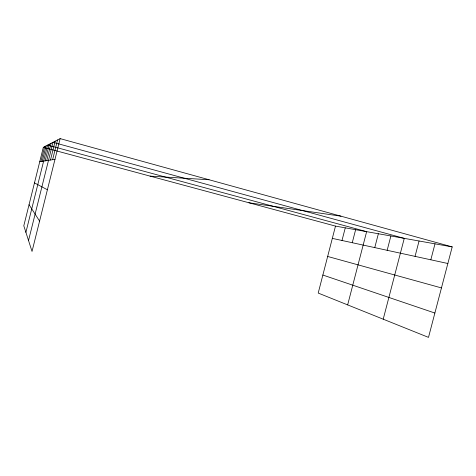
<?xml version="1.0" encoding="UTF-8"?>
<svg xmlns="http://www.w3.org/2000/svg" width="476" height="476" viewBox="0 0 476 476"><rect width="100%" height="100%" fill="white"/><g stroke="black" fill="none" stroke-linecap="round" stroke-linejoin="round"><path stroke-width="0.71" d="M60.149 138.617L43.322 147.34L23.8 225.791L32.029 251.429L60.149 138.617L452.2 246.901L428.501 337.383L318.206 293.067L335.497 226.106L452.2 246.901M40.948 161.537L44.655 146.65M42.239 161.334L46.077 145.912M25.9 232.336L47.612 145.115L366.639 231.657L347.653 304.902M45.125 160.876L49.266 144.258M46.743 160.626L51.051 143.335M28.53 240.517L52.985 142.33L404.267 238.363L383.216 319.188M50.468 160.037L55.157 141.205M52.622 159.698L57.536 139.974M341.994 240.487L345.267 227.849M352.258 242.718L355.626 229.694M374.767 247.609L378.366 233.746M387.155 250.305L390.885 235.977M415.048 256.368L419.058 240.999M430.822 259.795L434.993 243.837M39.74 161.727L54.99 159.323M150.095 176.126L209.065 179.75M248.894 202.758L340.971 216.181M332.325 238.381L447.851 263.502M43.322 147.34L335.497 226.106M327.661 256.451L441.454 287.92M322.859 275.039L434.874 313.041M34.474 182.897L47.398 189.775M29.054 204.68L39.591 221.09"/></g></svg>
